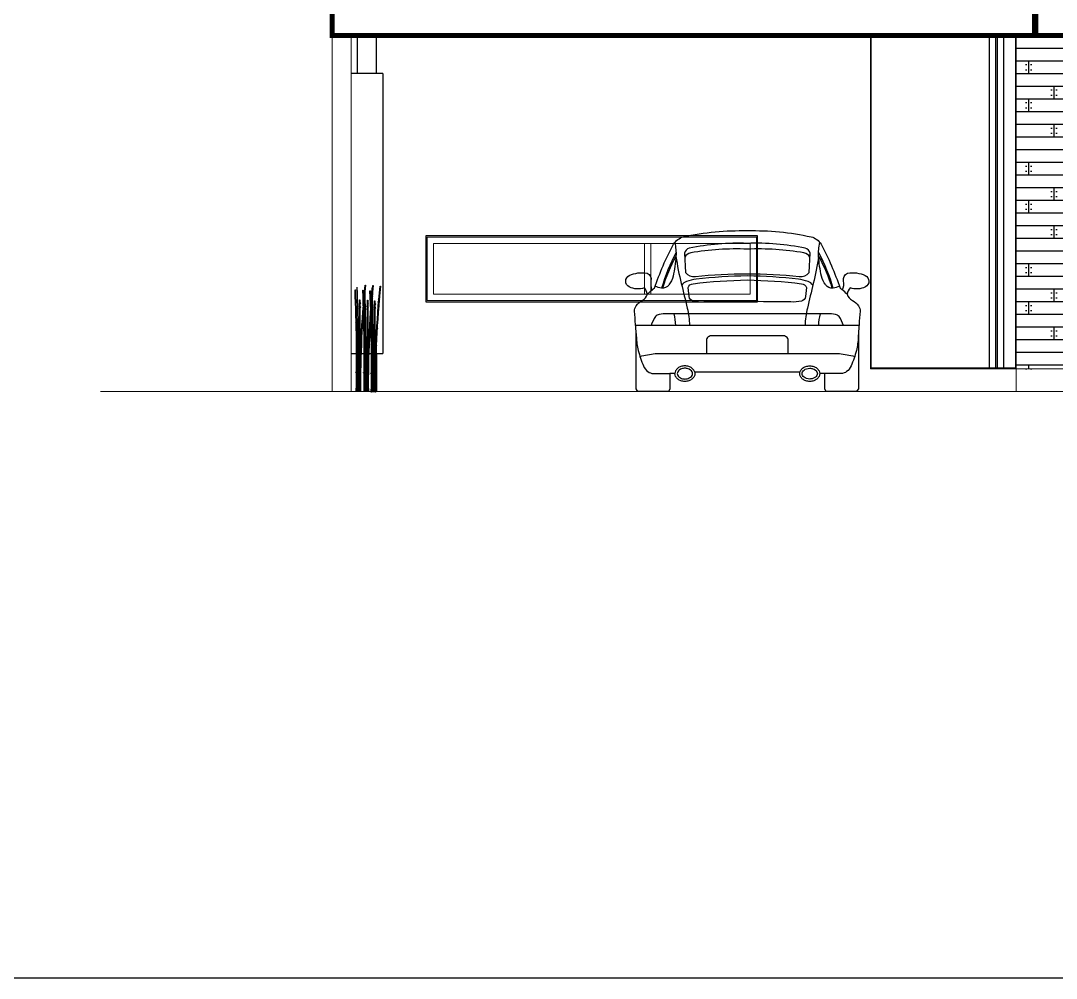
# Model space of a CAD drawing. Header units: metres. Extents: x -58 to 722, y -1100 to 345.
# Drawn here: x 24.19 to 32.37, y -25.75 to -18.19 of the extents above; entities that cross this region are included whole.
import ezdxf

# ---------------------------------------------------------------- set-up
doc = ezdxf.new("R2010")
doc.units = ezdxf.units.M
doc.header["$MEASUREMENT"] = 0
doc.layers.get('0').update_dxf_attribs({"color": 255})
for name, color, linetype in [('AUTO', 125, 'Continuous'), ('FSR_ARQ_005VEGETACION', 64, 'Continuous'), ('FSR_ARQ_008MOBILIARIO', 115, 'Continuous'), ('FSR_ARQ_010MUROBAJO', 33, 'Continuous'), ('FSR_ARQ_026AUTOS', 113, 'Continuous'), ('FSR_ARQ_29PERFILES ACERO', 143, 'Continuous')]:
    doc.layers.add(name, color=color, linetype=linetype)
doc.layers.add('FSR_ARQ_013VENTANAS', color=4, linetype='Continuous', lineweight=5)
doc.layers.add('muro bajo', color=33, linetype='Continuous', lineweight=9)

# ---------------------------------------------------------------- blocks, each defined once
blk = doc.blocks.new('bb')
for points in [[(25.882, 233.225, -0.015308), (25.944, 228.197), (25.926, 228.198, 0.015308), (25.864, 233.224)], [(26.14, 228.197), (26.122, 228.197, -0.026707), (26.365, 233.453), (26.383, 233.452, 0.026708)], [(26.266, 233.205, -0.015308), (26.328, 228.178), (26.31, 228.178, 0.015308), (26.248, 233.204)], [(26.524, 228.178), (26.506, 228.178, -0.026707), (26.749, 233.434), (26.767, 233.432, 0.026708)], [(26.624, 233.179, -0.015308), (26.686, 228.152), (26.669, 228.152, 0.015308), (26.606, 233.179)], [(26.882, 228.152), (26.864, 228.152, -0.026707), (27.108, 233.408), (27.125, 233.406, 0.026708)], [(26.264, 232.679, -0.581798), (26.295, 232.656, -0.389097)], [(26.273, 232.784, -0.581798), (26.304, 232.761, -0.389097)], [(26.357, 232.818, 0.581798), (26.326, 232.795, 0.389097)], [(26.366, 232.923, 0.581798), (26.335, 232.9, 0.389097)], [(26.648, 232.659, -0.581798), (26.679, 232.636, -0.389097)], [(26.657, 232.765, -0.581798), (26.688, 232.742, -0.389097)], [(26.741, 232.798, 0.581798), (26.71, 232.775, 0.389097)], [(26.75, 232.904, 0.581798), (26.719, 232.881, 0.389097)], [(27.006, 232.633, -0.581798), (27.037, 232.61, -0.389097)], [(27.015, 232.739, -0.581798), (27.046, 232.716, -0.389097)], [(27.099, 232.772, 0.581798), (27.069, 232.749, 0.389097)], [(27.108, 232.878, 0.581798), (27.078, 232.855, 0.389097)], [(26.053, 232.428, -0.581798), (26.084, 232.405, -0.389097)], [(26.053, 232.299, -0.581798), (26.084, 232.276, -0.389097)], [(26.146, 232.567, 0.581798), (26.116, 232.544, 0.389097)], [(26.146, 232.372, 0.581798), (26.116, 232.349, 0.389097)], [(26.437, 232.409, -0.581798), (26.468, 232.386, -0.389097)], [(26.437, 232.28, -0.581798), (26.468, 232.256, -0.389097)], [(26.531, 232.548, 0.581798), (26.5, 232.525, 0.389097)], [(26.531, 232.353, 0.581798), (26.5, 232.33, 0.389097)], [(26.796, 232.383, -0.581798), (26.827, 232.36, -0.389097)], [(26.796, 232.254, -0.581798), (26.827, 232.231, -0.389097)], [(26.889, 232.522, 0.581798), (26.858, 232.499, 0.389097)], [(26.889, 232.327, 0.581798), (26.858, 232.304, 0.389097)], [(25.889, 231.638, -0.581798), (25.92, 231.615, -0.389097)], [(25.983, 231.777, 0.581798), (25.952, 231.754, 0.389097)], [(26.274, 231.618, -0.581798), (26.304, 231.595, -0.389097)], [(26.367, 231.757, 0.581798), (26.336, 231.734, 0.389097)], [(26.632, 231.593, -0.581798), (26.663, 231.569, -0.389097)], [(26.725, 231.732, 0.581798), (26.694, 231.708, 0.389097)], [(26.163, 231.21, -0.581798), (26.194, 231.187, -0.389097)], [(26.256, 231.349, 0.581798), (26.226, 231.326, 0.389097)], [(26.547, 231.19, -0.581798), (26.578, 231.167, -0.389097)], [(26.64, 231.329, 0.581798), (26.61, 231.306, 0.389097)], [(26.906, 231.164, -0.581798), (26.936, 231.141, -0.389097)], [(26.999, 231.303, 0.581798), (26.968, 231.28, 0.389097)], [(26.139, 230.583, 0.581798), (26.108, 230.56, 0.389097)], [(26.523, 230.563, 0.581798), (26.492, 230.54, 0.389097)], [(26.882, 230.538, 0.581798), (26.851, 230.515, 0.389097)], [(26.046, 230.444, -0.581798), (26.077, 230.421, -0.389097)], [(26.116, 230.392, -0.581798), (26.147, 230.369, -0.389097)], [(26.209, 230.531, 0.581798), (26.178, 230.508, 0.389097)], [(26.43, 230.424, -0.581798), (26.461, 230.401, -0.389097)], [(26.5, 230.373, -0.581798), (26.531, 230.35, -0.389097)], [(26.593, 230.512, 0.581798), (26.563, 230.489, 0.389097)], [(26.788, 230.399, -0.581798), (26.819, 230.376, -0.389097)], [(26.859, 230.347, -0.581798), (26.889, 230.324, -0.389097)], [(26.952, 230.486, 0.581798), (26.921, 230.463, 0.389097)], [(25.894, 229.144, -0.581798), (25.925, 229.121, -0.389097)], [(25.987, 229.283, 0.581798), (25.956, 229.26, 0.389097)], [(26.278, 229.125, -0.581798), (26.309, 229.102, -0.389097)], [(26.371, 229.264, 0.581798), (26.341, 229.241, 0.389097)], [(26.637, 229.099, -0.581798), (26.667, 229.076, -0.389097)], [(26.73, 229.238, 0.581798), (26.699, 229.215, 0.389097)]]:
    blk.add_lwpolyline(points, format="xyb", close=True)
for points in [[(26.091, 228.197), (26.091, 232.727), (26.109, 232.727), (26.109, 228.197)], [(26.475, 228.178), (26.475, 232.707), (26.493, 232.707), (26.493, 228.178)], [(26.833, 228.152), (26.833, 232.681), (26.851, 232.681), (26.851, 228.152)]]:
    blk.add_lwpolyline(points)
for centre in [(-82.45, 229.57), (-82.066, 229.551), (-81.708, 229.525)]:
    blk.add_arc(centre, 108.485, 359.275, 2.00335)
blk = doc.blocks.new('auto_porch')
at = {"layer": 'AUTO'}
for points in [[(-0.1171, 0.0967), (0.2982, 0.0967, 0.062136), (0.2968, 0.0848, 0.123049), (0.3024, 0.0622, 0.105504), (0.3199, 0.0414, 0.087523), (0.3448, 0.0282, 0.078008), (0.3759, 0.0234, 0.078008), (0.407, 0.0282, 0.087523), (0.4318, 0.0414, 0.105504), (0.4493, 0.0622, 0.123049), (0.455, 0.0848), (0.4948, 0.0848), (0.4948, -0.0338), (0.5036, -0.0544), (0.5125, -0.0574), (0.7456, -0.0574), (0.7515, -0.0485), (0.7604, -0.0338), (0.7604, 0.4013, -0.006417), (0.7653, 0.4736, -0.000224), (0.7736, 0.5766, 0.187689), (0.7606, 0.6202, 0.098821), (0.7123, 0.662, -0.185289), (0.6708, 0.7125, -0.092535), (0.6949, 0.762, 0.20081), (0.8153, 0.769, 0.630085), (0.8146, 0.859, 0.153001), (0.6744, 0.8779, 0.391104), (0.6435, 0.8155, -0.179826), (0.634, 0.7455, 0.012315), (0.6149, 0.7602, 0.043421), (0.4654, 1.1065, 0.178274), (0.3875, 1.1647, 0.056897), (-0.1171, 1.2136, 0.056897), (-0.6217, 1.1647, 0.178274), (-0.6995, 1.1065, 0.043421), (-0.8491, 0.7602, 0.012315), (-0.8682, 0.7455, -0.179826), (-0.8777, 0.8155, 0.391104), (-0.9085, 0.8779, 0.153001), (-1.0487, 0.859, 0.630085), (-1.0495, 0.769, 0.20081), (-0.9291, 0.762, -0.092535), (-0.905, 0.7125, -0.185289), (-0.9465, 0.662, 0.098821), (-0.9948, 0.6202, 0.187689), (-1.0078, 0.5766, -0.000224), (-0.9994, 0.4736, -0.006417), (-0.9945, 0.4013), (-0.9945, -0.0338), (-0.9857, -0.0485), (-0.9798, -0.0574), (-0.7467, -0.0574), (-0.7378, -0.0544), (-0.729, -0.0338), (-0.729, 0.0848), (-0.6892, 0.0848, 0.123049), (-0.6835, 0.0622, 0.105504), (-0.666, 0.0414, 0.087523), (-0.6411, 0.0282, 0.078008), (-0.61, 0.0234, 0.078008), (-0.5789, 0.0282, 0.087523), (-0.5541, 0.0414, 0.105504), (-0.5366, 0.0622, 0.123049), (-0.5309, 0.0848, 0.062136), (-0.5324, 0.0967)], [(-0.1171, 0.8719, 0.031233), (-0.5274, 0.8507, -0.25747), (-0.6046, 0.8824), (-0.6128, 1.0361, -0.296288), (-0.575, 1.0739, -0.061861), (-0.1171, 1.1131, -0.061861), (0.3409, 1.0739, -0.296288), (0.3786, 1.0361), (0.3704, 0.8824, -0.25747), (0.2932, 0.8507, 0.031233)], [(-0.1171, 0.8239, 0.025434), (-0.5455, 0.7949, 0.282656), (-0.5849, 0.7637), (-0.5768, 0.6932, 0.293758), (-0.544, 0.6567, 0.065182), (-0.4601, 0.6505, -0.001117), (-0.1171, 0.6537, -0.001117), (0.2259, 0.6505, 0.065182), (0.3099, 0.6567, 0.293758), (0.3426, 0.6932), (0.3507, 0.7637, 0.282656), (0.3113, 0.7949, 0.025434)], [(-0.6701, 0.0848, 0.123049), (-0.6667, 0.0711, 0.105504), (-0.6543, 0.0564, 0.087523), (-0.6353, 0.0464, 0.078008), (-0.61, 0.0424, 0.078008), (-0.5848, 0.0464, 0.087523), (-0.5658, 0.0564, 0.105504), (-0.5534, 0.0711, 0.123049), (-0.5499, 0.0848, 0.123049), (-0.5534, 0.0986, 0.105504), (-0.5658, 0.1133, 0.087523), (-0.5848, 0.1233, 0.078008), (-0.61, 0.1273, 0.078008), (-0.6353, 0.1233, 0.087523), (-0.6543, 0.1133, 0.105504), (-0.6667, 0.0986, 0.123049)], [(0.436, 0.0848, -0.123049), (0.4326, 0.0711, -0.105504), (0.4202, 0.0564, -0.087523), (0.4012, 0.0464, -0.078008), (0.3759, 0.0424, -0.078008), (0.3506, 0.0464, -0.087523), (0.3316, 0.0564, -0.105504), (0.3192, 0.0711, -0.123049), (0.3158, 0.0848, -0.123049), (0.3192, 0.0986, -0.105504), (0.3316, 0.1133, -0.087523), (0.3506, 0.1233, -0.078008), (0.3759, 0.1273, -0.078008), (0.4012, 0.1233, -0.087523), (0.4202, 0.1133, -0.105504), (0.4326, 0.0986, -0.123049)]]:
    blk.add_lwpolyline(points, format="xyb", close=True, dxfattribs=at)
for points in [[(-0.611, 1.0035, -0.229234), (-0.5635, 1.0378, -0.054241), (-0.1171, 1.0672, -0.054241), (0.3294, 1.0378, -0.229234), (0.3769, 1.0035)], [(-0.68, 1.0412, 0.047565), (-0.7937, 0.7598, 0.047565)], [(-0.6805, 1.0102, 0.057511), (-0.7856, 0.7594, 0.057511)], [(-0.6805, 1.0102, 0.025409), (-0.6383, 0.7963, -0.003789), (-0.5912, 0.602, -0.050087), (-0.5733, 0.465)], [(0.4463, 1.0102, -0.025409), (0.4041, 0.7963, 0.003789), (0.357, 0.602, 0.050087), (0.3391, 0.465)], [(0.4458, 1.0412, -0.047565), (0.5595, 0.7598, -0.047565)], [(0.4463, 1.0102, -0.057511), (0.5514, 0.7594, -0.057511)], [(-0.6347, 0.782, -0.184857), (-0.5964, 0.8129, -0.049946), (-0.5208, 0.8294, -0.023304), (-0.1171, 0.8567, -0.023304), (0.2867, 0.8294, -0.049946), (0.3622, 0.8129, -0.184857), (0.4006, 0.782, -0.184857)], [(-0.905, 0.7125, -0.025259), (-0.8682, 0.7455, -0.043421)], [(0.6708, 0.7125, 0.025259), (0.634, 0.7455, 0.043421)], [(-0.8773, 0.465, -0.062968), (-0.8415, 0.5357, -0.160566), (-0.828, 0.5462, -0.088041), (-0.7658, 0.5564), (-0.1171, 0.5564), (0.5316, 0.5564, -0.088041), (0.5938, 0.5462, -0.160566), (0.6073, 0.5357, -0.062968), (0.6432, 0.465, -0.062968)], [(-0.6812, 0.465, 0.053777), (-0.6951, 0.5564, 0.053777)], [(0.447, 0.465, -0.053777), (0.4609, 0.5564, -0.053777)], [(-0.9945, 0.4013, -0.002548), (-0.9931, 0.3726, 0.049619), (-0.978, 0.2682, 0.040402), (-0.9367, 0.1452, 0.136102), (-0.9014, 0.101, 0.132202), (-0.8586, 0.0848), (-0.729, 0.0848)], [(-0.4394, 0.2439), (-0.4394, 0.3509, -0.191346), (-0.4363, 0.3628, -0.137438), (-0.4108, 0.3825), (-0.1171, 0.3825), (0.1767, 0.3825, -0.137438), (0.2021, 0.3628, -0.191346), (0.2053, 0.3509), (0.2053, 0.2439)], [(0.7604, 0.4013, 0.002548), (0.7589, 0.3726, -0.049619), (0.7438, 0.2682, -0.040402), (0.7026, 0.1452, -0.136102), (0.6672, 0.101, -0.132202), (0.6245, 0.0848), (0.4948, 0.0848)], [(0.7307, 0.2214, 0.027239), (0.6102, 0.2439), (-0.1171, 0.2439), (-0.8443, 0.2439, 0.027239), (-0.9649, 0.2214, 0.027239)], [(-0.5324, 0.0967, 0.06045), (-0.5366, 0.1075, 0.105504), (-0.5541, 0.1283, 0.087523), (-0.5789, 0.1414, 0.078008), (-0.61, 0.1463, 0.078008), (-0.6411, 0.1414, 0.087523), (-0.666, 0.1283, 0.105504), (-0.6835, 0.1075, 0.123049), (-0.6892, 0.0848, 0.123049)], [(0.2982, 0.0967, -0.06045), (0.3024, 0.1075, -0.105504), (0.3199, 0.1283, -0.087523), (0.3448, 0.1414, -0.078008), (0.3759, 0.1463, -0.078008), (0.407, 0.1414, -0.087523), (0.4318, 0.1283, -0.105504), (0.4493, 0.1075, -0.123049), (0.455, 0.0848, -0.123049)]]:
    blk.add_lwpolyline(points, format="xyb", dxfattribs=at)
blk.add_lwpolyline([(-0.9988, 0.465), (-0.1171, 0.465), (0.7646, 0.465)], dxfattribs=at)
for centre, radius, start, end in [((-1.0499, 1.031), 0.37, 356.77564, 13.74442), ((0.8157, 1.031), 0.37, 166.25558, 183.22436), ((-1.5726, 1.0605), 0.8936, 346.6206, 356.77564), ((1.3384, 1.0605), 0.8936, 183.22436, 193.3794), ((-0.8849, 0.8969), 0.1867, 322.9516, 346.6206), ((0.6508, 0.8969), 0.1867, 193.3794, 217.0484), ((-0.7725, 0.9226), 0.1642, 244.13537, 262.26459), ((-0.7862, 0.8223), 0.063, 262.26459, 322.9516), ((0.552, 0.8223), 0.063, 217.0484, 277.73541), ((0.5384, 0.9226), 0.1642, 277.73541, 295.86463)]:
    blk.add_arc(centre, radius, start, end, dxfattribs=at)

msp = doc.modelspace()

# ---------------------------------------------------------------- hatches: boundary and pattern name
at = {"layer": 'FSR_ARQ_008MOBILIARIO', "ltscale": 0.005}
h = msp.add_hatch(dxfattribs=at)
h.set_pattern_fill('BOARDWN', color=256, scale=0.05, pattern_type=2)
h.set_pattern_definition([(0, (32.14936, -14.61053), (0, 0.1), []), (90, (32.14936, -14.61053), (-0.2, 0.2), [0.1, -0.7]), (90, (32.16936, -14.58053), (-0.2, 0.2), [0, -0.04, 0, -0.76]), (90, (32.92936, -14.58053), (-0.2, 0.2), [0, -0.04, 0, -0.76]), (90, (32.54936, -14.51053), (-0.2, 0.2), [0.1, -0.7]), (90, (32.52936, -14.48053), (-0.2, 0.2), [0, -0.04, 0, -0.76]), (90, (32.56936, -14.48053), (-0.2, 0.2), [0, -0.04, 0, -0.76])])
h.paths.add_polyline_path([(34.5491, -18.3012), (32.0491, -18.3112), (32.0491, -20.9412), (34.5491, -20.9412)])

# ---------------------------------------------------------------- linework, layer by layer
at = {"layer": 'FSR_ARQ_010MUROBAJO', "color": 1, "ltscale": 0.005}
msp.add_lwpolyline([(-21.7034, 23.0976), (59.2557, 23.0976), (59.2557, -25.7509), (-21.7034, -25.7509)], close=True, dxfattribs=at)
at = {"layer": 'FSR_ARQ_013VENTANAS', "lineweight": 0}
msp.add_lwpolyline([(29.9491, -20.3512), (29.9491, -19.9512), (27.4491, -19.9512), (27.4491, -20.3512)], close=True, dxfattribs=at)
for points in [[(29.1157, -20.3512), (29.1157, -19.9512)], [(29.1657, -20.3512), (29.1657, -19.9512)]]:
    msp.add_lwpolyline(points, dxfattribs=at)
at = {"layer": 'FSR_ARQ_29PERFILES ACERO', "ltscale": 0.005}
for points in [[(26.8491, -18.6112), (26.8491, -18.3012)], [(26.9991, -18.6112), (26.9991, -18.3012)], [(31.8366, -18.3112), (31.8366, -20.9412)], [(31.8866, -18.3112), (31.8866, -20.9412)], [(31.8991, -18.3112), (31.8991, -20.9412)], [(31.9491, -18.3112), (31.9491, -20.9412)], [(27.0491, -18.6112), (26.7991, -18.6112)], [(27.0491, -18.6112), (27.0491, -20.8212)], [(26.7991, -20.8212), (27.0491, -20.8212)], [(26.8491, -20.8212), (26.8491, -21.1212)], [(26.9991, -20.8212), (26.9991, -21.1212)]]:
    msp.add_lwpolyline(points, dxfattribs=at)
for points in [[(30.9041, -18.3162), (32.0441, -18.3162), (32.0441, -20.9362), (30.9041, -20.9362)], [(30.0091, -20.4112), (30.0091, -19.8912), (27.3891, -19.8912), (27.3891, -20.4112)]]:
    msp.add_lwpolyline(points, close=True, dxfattribs=at)
at = {"layer": 'muro bajo', "ltscale": 0.005}
for points in [[(26.6491, -18.3112), (26.6491, -11.9112)], [(26.6491, -18.3012), (34.5491, -18.3012)], [(26.6491, -18.3112), (26.6491, -21.1212)], [(26.6491, -18.3112), (34.5491, -18.3112)], [(26.7991, -18.3112), (26.7991, -21.1212)], [(30.8991, -18.3112), (30.8991, -20.9412)], [(32.0491, -18.3112), (32.0491, -21.1212)], [(30.8991, -20.9412), (32.0491, -20.9412)], [(32.0491, -20.9412), (34.5491, -20.9412), (34.5491, -20.9412)], [(24.8208, -21.1212), (36.3088, -21.1212)]]:
    msp.add_lwpolyline(points, dxfattribs=at)
at = {"layer": 'muro bajo', "ltscale": 0.005, "const_width": 0.04}
msp.add_lwpolyline([(26.6491, -13.9012), (34.5491, -13.9012), (34.5491, -18.3112), (26.6491, -18.3112)], close=True, dxfattribs=at)
at = {"layer": 'muro bajo', "ltscale": 0.005, "const_width": 0.05}
msp.add_lwpolyline([(32.1991, -18.3112), (32.1991, -18.0612), (26.9491, -18.0612), (26.9491, -15.0612), (32.1991, -15.0612), (32.1991, -14.8112), (26.6491, -14.8112)], dxfattribs=at)
at = {"layer": 'muro bajo', "ltscale": 0.005}
msp.add_lwpolyline([(29.9991, -20.4012), (29.9991, -19.9012), (27.3991, -19.9012), (27.3991, -20.4012)], close=True, dxfattribs=at)

# ---------------------------------------------------------------- block references
at = {"layer": 'FSR_ARQ_005VEGETACION', "xscale": 0.1592499999999944, "yscale": 0.1592499999999944, "zscale": 0.1592499999999944}
msp.add_blockref('bb', (22.7111, -57.4585), dxfattribs=at)
at = {"layer": 'FSR_ARQ_026AUTOS', "xscale": -1}
msp.add_blockref('auto_porch', (29.8102, -21.0638), dxfattribs=at)

doc.saveas('drawing.dxf')
